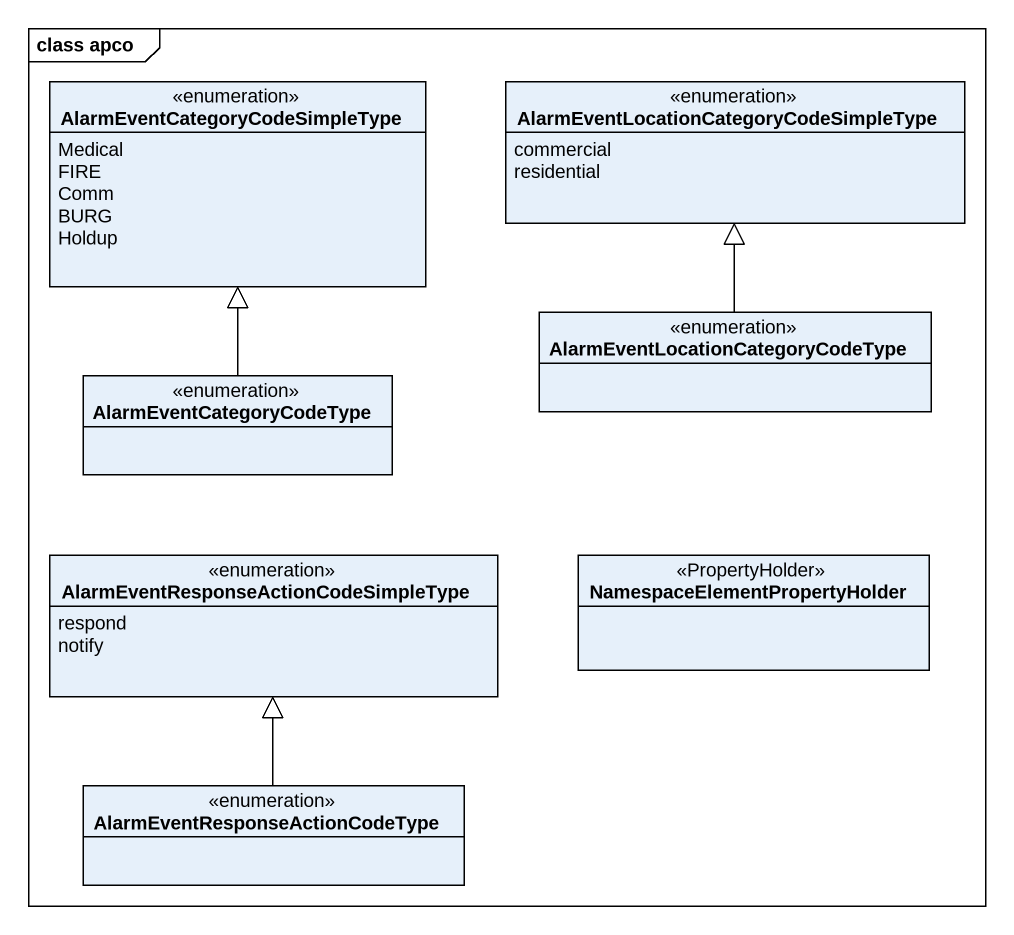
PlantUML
@startuml
mainframe class apco
hide circle
hide empty members
enum "AlarmEventCategoryCodeSimpleType" as AlarmEventCategoryCodeSimple {
  Medical
  FIRE
  Comm
  BURG
  Holdup
}
enum "AlarmEventLocationCategoryCodeSimpleType" as AlarmEventLocationCategoryCo {
  commercial
  residential
}
enum "AlarmEventLocationCategoryCodeType" as AlarmEventLocationCategoryCo_2
enum AlarmEventCategoryCodeType
enum "AlarmEventResponseActionCodeSimpleType" as AlarmEventResponseActionCode {
  respond
  notify
}
class "NamespaceElementPropertyHolder" as NamespaceElementPropertyHold <<PropertyHolder>>
enum "AlarmEventResponseActionCodeType" as AlarmEventResponseActionCode_2
AlarmEventLocationCategoryCo_2 -up-|> AlarmEventLocationCategoryCo
AlarmEventCategoryCodeType -up-|> AlarmEventCategoryCodeSimple
AlarmEventResponseActionCode_2 -up-|> AlarmEventResponseActionCode
@enduml
